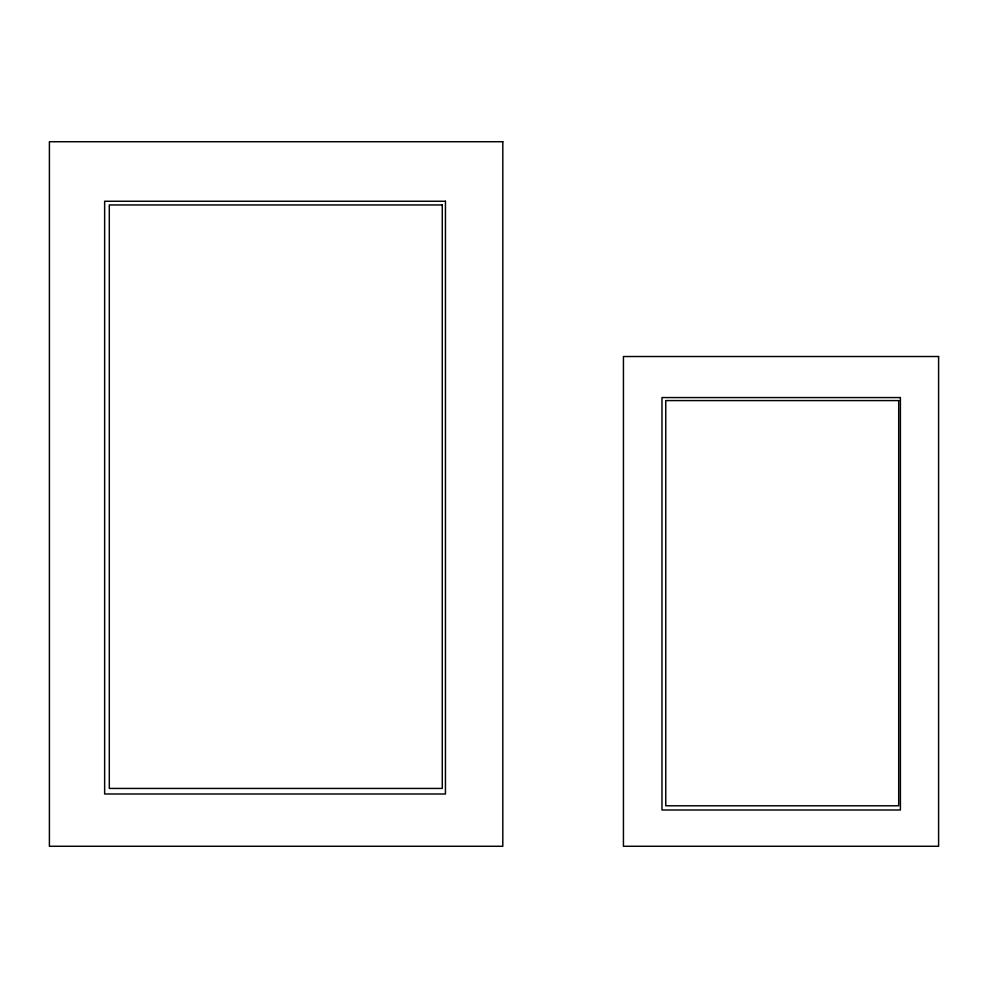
<?xml version="1.0" encoding="UTF-8"?>
<svg xmlns="http://www.w3.org/2000/svg" width="988" height="988" viewBox="0 0 988 988"><rect width="100%" height="100%" fill="white"/><g stroke="black" fill="none" stroke-linecap="round" stroke-linejoin="round"><path stroke-width="1.48" d="M502.806 141.729L49.4 141.729L49.4 846.271L502.806 846.271L502.806 141.729M445.452 201.256L104.642 201.256L104.642 793.994L445.452 793.994L445.452 201.256M442.266 204.948L109.298 204.948L109.298 788.436L442.266 788.436L442.266 204.948M938.6 356.52L623.44 356.52L623.44 846.271L938.6 846.271L938.6 356.52M900.401 397.559L661.972 397.559L661.972 809.999L900.401 809.999L900.401 397.559M898.697 400.585L665.764 400.585L665.764 805.788L898.697 805.788L898.697 400.585"/></g></svg>
